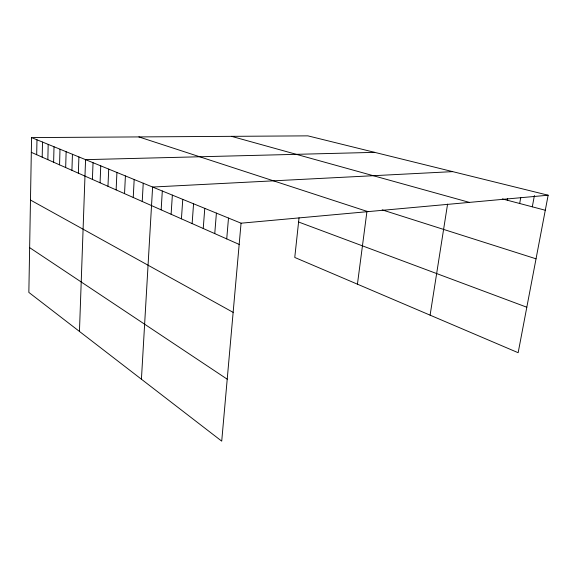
<?xml version="1.0" encoding="UTF-8"?>
<svg xmlns="http://www.w3.org/2000/svg" width="577" height="577" viewBox="0 0 577 577"><rect width="100%" height="100%" fill="white"/><g stroke="black" fill="none" stroke-linecap="round" stroke-linejoin="round"><path stroke-width="0.87" d="M31.576 137.586L28.85 292.416L221.719 441.138L241.056 223.191L31.576 137.586L307.902 135.862L548.15 195.214L518.153 352.706L294.76 257.457L299.045 217.796M36.683 154.715L36.978 139.793M42.193 157.153L42.51 142.057M47.841 159.656L48.187 144.373M53.625 162.224L54.014 146.753M59.568 164.856L59.994 149.198M65.67 167.554L66.131 151.708M71.93 170.33L72.435 154.283M78.364 173.179L78.905 156.93M79.453 331.436L85.562 159.649L374.661 152.357M92.407 179.397L93.041 162.7M100.066 182.794L100.751 165.851M107.964 186.292L108.714 169.104M116.121 189.905L116.929 172.465M124.538 193.634L125.411 175.927M133.237 197.485L134.174 179.512M142.23 201.467L143.233 183.212M141.423 379.219L152.609 187.042L452.685 171.629M161.149 209.848L162.31 191.009M171.109 214.262L172.357 195.113M181.43 218.834L182.765 199.368M192.134 223.573L193.562 203.782M203.234 228.492L204.77 208.362M214.759 233.598L216.397 213.115M226.732 238.9L228.492 218.056M357.437 284.187L366.965 211.261M430.096 315.165L447.579 204.092M507.385 200.255L507.688 198.553M519.675 203.493L520.771 197.457M532.304 206.826L534.417 195.473M241.056 223.191L548.15 195.214M502.257 198.899L545.287 210.244M231.492 136.338L469.411 202.39M382.154 209.869L536.033 258.813M138.869 136.915L367.881 211.636M298.59 222.008L526.815 307.224M31.317 152.335L239.174 244.417M30.473 200.039L233.144 312.373M29.636 247.641L227.215 379.19"/></g></svg>
